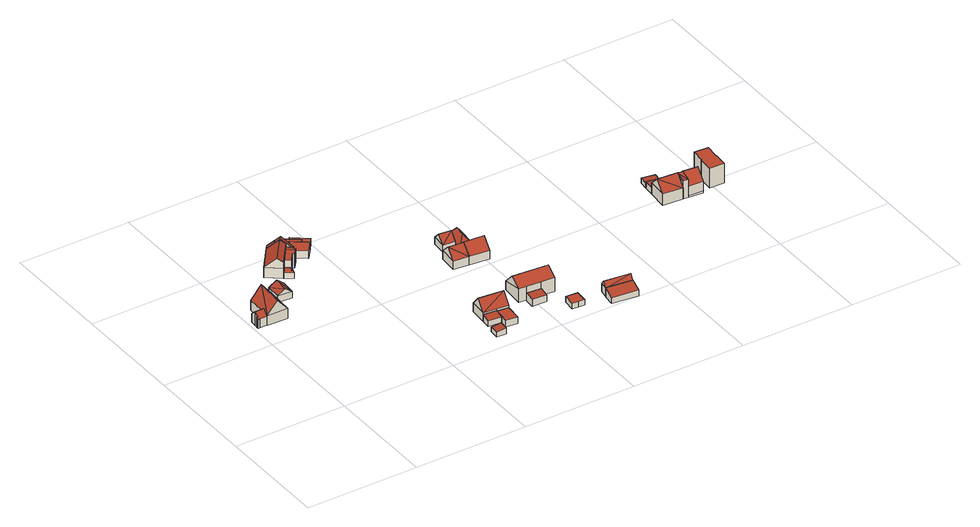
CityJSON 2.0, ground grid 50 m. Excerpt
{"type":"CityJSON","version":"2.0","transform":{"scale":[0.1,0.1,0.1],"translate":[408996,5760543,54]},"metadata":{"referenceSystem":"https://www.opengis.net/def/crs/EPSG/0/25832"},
"CityObjects":{
"building1":{"type":"Building","attributes":{"Gemeindeschluessel":"05515000","Geometrietyp2DReferenz":"3000","function":"31001_1000"},"address":[{"country":"Germany","locality":"Münster","thoroughfareNumber":"65","thoroughfareName":"Mariendorfer Straße"}],"children":["building1-1","building1-2"]},
"building1-1":{"type":"BuildingPart","attributes":{"roofType":"3100","measuredHeight":10.04},"parents":["building1"],"geometry":[{"type":"Solid","lod":"2","boundaries":[[[[0,1,2]],[[3,4,0,2]],[[5,6,4,3]],[[7,8,6,5]],[[9,10,8,7]],[[3,2,11,12,13,9,14]],[[15,14,9]],[[14,15,5]],[[7,5,15]],[[14,5,3]],[[9,7,15]],[[4,6,8,10,16,17,0]],[[11,2,1]],[[10,9,13,18,16]],[[16,18,13,12,17]],[[17,12,11,1,0]]]],"semantics":{"surfaces":[{"type":"WallSurface"},{"type":"RoofSurface"},{"type":"GroundSurface"},{"type":"ClosureSurface"}],"values":[[0,0,0,0,0,1,1,1,1,0,0,2,0,0,3,3]]}}]},
"building1-2":{"type":"BuildingPart","attributes":{"roofType":"3100","measuredHeight":6.32},"parents":["building1"],"geometry":[{"type":"Solid","lod":"2","boundaries":[[[[19,20,16,18]],[[21,22,20,19]],[[23,24,22,21]],[[25,26,24,23]],[[27,28,26,25]],[[29,30,28,27]],[[31,32,30,29]],[[1,0,32,31]],[[27,25,23,21,19,18,13,33,29]],[[11,1,31,29,33]],[[16,20,22,24,26,28,30,32,0,17]],[[12,33,13]],[[16,17,12,13,18]],[[11,33,12]],[[1,11,12,17,0]]]],"semantics":{"surfaces":[{"type":"WallSurface"},{"type":"RoofSurface"},{"type":"GroundSurface"},{"type":"ClosureSurface"}],"values":[[0,0,0,0,0,0,0,0,1,1,2,0,3,0,3]]}}]},
"building2":{"type":"Building","attributes":{"Gemeindeschluessel":"05515000","Geometrietyp2DReferenz":"3000","function":"31001_2460","roofType":"3100","measuredHeight":5.33},"geometry":[{"type":"Solid","lod":"2","boundaries":[[[[34,35,36,37]],[[38,39,35,34]],[[40,41,39,38]],[[37,36,41,40]],[[34,42,38]],[[40,43,37]],[[34,37,43]],[[43,42,34]],[[42,43,40]],[[40,38,42]],[[35,39,41,36]]]],"semantics":{"surfaces":[{"type":"WallSurface"},{"type":"RoofSurface"},{"type":"GroundSurface"}],"values":[[0,0,0,0,0,0,1,1,1,1,2]]}}]},
"building3":{"type":"Building","attributes":{"Gemeindeschluessel":"05515000","Geometrietyp2DReferenz":"3000","function":"51009_1610","roofType":"1000","measuredHeight":2.5},"geometry":[{"type":"Solid","lod":"2","boundaries":[[[[44,45,46,47]],[[48,49,45,44]],[[50,51,49,48]],[[47,46,51,50]],[[48,44,47,50]],[[45,49,51,46]]]],"semantics":{"surfaces":[{"type":"WallSurface"},{"type":"RoofSurface"},{"type":"GroundSurface"}],"values":[[0,0,0,0,1,2]]}}]},
"building4":{"type":"Building","attributes":{"Gemeindeschluessel":"05515000","Geometrietyp2DReferenz":"3000","function":"31001_1000"},"address":[{"country":"Germany","locality":"Münster","thoroughfareNumber":"6","thoroughfareName":"Im Sundern"},{"country":"Germany","locality":"Münster","thoroughfareNumber":"6a","thoroughfareName":"Im Sundern"}],"children":["building4-1","building4-2","building4-3","building4-4"]},
"building4-1":{"type":"BuildingPart","attributes":{"roofType":"3100","measuredHeight":9.27},"parents":["building4"],"geometry":[{"type":"Solid","lod":"2","boundaries":[[[[52,53,54,55]],[[56,57,53,52]],[[58,59,57,56]],[[60,61,59,58]],[[62,63,64,65,66,67]],[[68,65,64,69,60,58,56]],[[68,56,52]],[[66,65,68,52,55]],[[53,57,59,61,70,71,54]],[[70,61,60,72]],[[71,70,72,73]],[[71,73,55,54]],[[67,66,55,73]],[[63,74,75,69,64]],[[75,72,60,69]],[[62,67,73,72,75,74,63]]]],"semantics":{"surfaces":[{"type":"WallSurface"},{"type":"RoofSurface"},{"type":"GroundSurface"},{"type":"ClosureSurface"}],"values":[[0,0,0,0,1,1,0,0,2,3,3,3,3,0,3,3]]}}]},
"building4-2":{"type":"BuildingPart","attributes":{"roofType":"2100","measuredHeight":7.46},"parents":["building4"],"geometry":[{"type":"Solid","lod":"2","boundaries":[[[[76,77,78,79]],[[66,55,54,77,76]],[[76,79,67,66]],[[78,77,54,71]],[[78,71,73,79]],[[73,67,79]],[[71,54,55,73]],[[55,66,67,73]]]],"semantics":{"surfaces":[{"type":"WallSurface"},{"type":"RoofSurface"},{"type":"GroundSurface"},{"type":"ClosureSurface"}],"values":[[0,0,1,2,3,3,3,3]]}}]},
"building4-3":{"type":"BuildingPart","attributes":{"roofType":"3100","measuredHeight":6.91},"parents":["building4"],"geometry":[{"type":"Solid","lod":"2","boundaries":[[[[80,81,45,49,82]],[[83,84,61,60,85]],[[86,87,84,83]],[[88,89,87,86]],[[90,91,89,88]],[[92,93,91,90]],[[82,49,93,92]],[[86,83,85,69,75,94,88]],[[80,82,92,90,88,94]],[[45,95,70,61,84,87,89,91,93,49]],[[45,81,96,95]],[[81,80,94,96]],[[96,72,70,95]],[[72,96,94,75]],[[69,85,60]],[[70,72,60,61]],[[72,75,69,60]]]],"semantics":{"surfaces":[{"type":"WallSurface"},{"type":"RoofSurface"},{"type":"GroundSurface"},{"type":"ClosureSurface"}],"values":[[0,0,0,0,0,0,0,1,1,2,3,3,3,3,0,3,3]]}}]},
"building4-4":{"type":"BuildingPart","attributes":{"roofType":"3100","measuredHeight":9.11},"parents":["building4"],"geometry":[{"type":"Solid","lod":"2","boundaries":[[[[97,46,45,81]],[[98,99,46,97]],[[79,78,99,98]],[[100,101,62,67,79,98]],[[74,63,101,100,102,103]],[[102,100,98,97]],[[80,103,102,97,81]],[[71,70,95,45,46,99,78]],[[70,71,73,72]],[[71,78,79,73]],[[95,96,81,45]],[[70,72,96,95]],[[80,94,75,74,103]],[[81,96,94,80]],[[96,72,75,94]],[[63,62,101]],[[74,75,72,73,67,62,63]],[[73,79,67]]]],"semantics":{"surfaces":[{"type":"WallSurface"},{"type":"RoofSurface"},{"type":"GroundSurface"},{"type":"ClosureSurface"}],"values":[[0,0,0,1,1,0,0,2,3,3,3,3,0,3,3,0,3,3]]}}]},
"building5":{"type":"Building","attributes":{"Gemeindeschluessel":"05515000","Geometrietyp2DReferenz":"3000","function":"31001_2460","roofType":"1000","measuredHeight":3.38},"geometry":[{"type":"Solid","lod":"2","boundaries":[[[[104,105,106,107]],[[108,109,105,104]],[[110,111,109,108]],[[112,113,111,110]],[[114,115,113,112]],[[116,117,115,114]],[[107,106,117,116]],[[114,112,110,108,104,107,116]],[[105,109,111,113,115,117,106]]]],"semantics":{"surfaces":[{"type":"WallSurface"},{"type":"RoofSurface"},{"type":"GroundSurface"}],"values":[[0,0,0,0,0,0,0,1,2]]}}]},
"building6":{"type":"Building","attributes":{"Gemeindeschluessel":"05515000","Geometrietyp2DReferenz":"3000","function":"31001_2460","roofType":"1000","measuredHeight":2.39},"geometry":[{"type":"Solid","lod":"2","boundaries":[[[[118,119,120,121]],[[122,123,119,118]],[[124,125,123,122]],[[126,109,125,124]],[[127,105,109,126]],[[121,120,105,127]],[[126,124,122,118,121,127]],[[119,123,125,109,105,120]]]],"semantics":{"surfaces":[{"type":"WallSurface"},{"type":"RoofSurface"},{"type":"GroundSurface"}],"values":[[0,0,0,0,0,0,1,2]]}}]},
"building7":{"type":"Building","attributes":{"Gemeindeschluessel":"05515000","Geometrietyp2DReferenz":"3000","function":"51009_1610","roofType":"1000","measuredHeight":2.34},"geometry":[{"type":"Solid","lod":"2","boundaries":[[[[128,129,130,131]],[[132,133,129,128]],[[134,135,133,132]],[[136,137,135,134]],[[138,139,137,136]],[[131,130,139,138]],[[136,134,132,128,131,138]],[[129,133,135,137,139,130]]]],"semantics":{"surfaces":[{"type":"WallSurface"},{"type":"RoofSurface"},{"type":"GroundSurface"}],"values":[[0,0,0,0,0,0,1,2]]}}]},
"building8":{"type":"Building","attributes":{"Gemeindeschluessel":"05515000","Geometrietyp2DReferenz":"3000","function":"31001_1310","roofType":"2100","measuredHeight":2.76},"geometry":[{"type":"Solid","lod":"2","boundaries":[[[[140,141,142,143]],[[144,145,141,140]],[[146,147,145,144]],[[143,142,147,146]],[[144,140,143,146]],[[141,145,147,142]]]],"semantics":{"surfaces":[{"type":"WallSurface"},{"type":"RoofSurface"},{"type":"GroundSurface"}],"values":[[0,0,0,0,1,2]]}}]},
"building9":{"type":"Building","attributes":{"Gemeindeschluessel":"05515000","Geometrietyp2DReferenz":"3000","function":"51009_1610","roofType":"2100","measuredHeight":3.37},"geometry":[{"type":"Solid","lod":"2","boundaries":[[[[148,149,150,151]],[[152,153,149,148]],[[154,155,153,152]],[[151,150,155,154]],[[152,148,151,154]],[[149,153,155,150]]]],"semantics":{"surfaces":[{"type":"WallSurface"},{"type":"RoofSurface"},{"type":"GroundSurface"}],"values":[[0,0,0,0,1,2]]}}]},
"building10":{"type":"Building","attributes":{"Gemeindeschluessel":"05515000","Geometrietyp2DReferenz":"3000","function":"31001_2460","roofType":"9999","measuredHeight":3},"geometry":[{"type":"Solid","lod":"2","boundaries":[[[[156,157,158,159,160]],[[158,161,162,159]],[[157,163,161,158]],[[156,164,163,157]],[[160,165,164,156]],[[159,162,165,160]],[[161,163,164,165,162]]]],"semantics":{"surfaces":[{"type":"RoofSurface"},{"type":"WallSurface"},{"type":"GroundSurface"}],"values":[[0,1,1,1,1,1,2]]}}]},
"building11":{"type":"Building","attributes":{"Gemeindeschluessel":"05515000","Geometrietyp2DReferenz":"3000","function":"31001_1000","roofType":"3100","measuredHeight":8.49},"address":[{"country":"Germany","locality":"Münster","thoroughfareNumber":"76","thoroughfareName":"Mariendorfer Straße"}],"geometry":[{"type":"Solid","lod":"2","boundaries":[[[[166,167,168,169]],[[170,150,167,166]],[[171,155,150,170]],[[172,173,155,171]],[[169,168,173,172]],[[174,169,175]],[[172,175,169]],[[175,171,174]],[[170,166,174,171]],[[174,166,169]],[[175,172,171]],[[167,150,155,173,168]]]],"semantics":{"surfaces":[{"type":"WallSurface"},{"type":"RoofSurface"},{"type":"GroundSurface"}],"values":[[0,0,0,0,0,1,1,1,1,0,0,2]]}}]},
"building12":{"type":"Building","attributes":{"Gemeindeschluessel":"05515000","Geometrietyp2DReferenz":"3000","function":"31001_1000","roofType":"3100","measuredHeight":7.99},"address":[{"country":"Germany","locality":"Münster","thoroughfareNumber":"69","thoroughfareName":"Mariendorfer Straße"}],"geometry":[{"type":"Solid","lod":"2","boundaries":[[[[176,177,178,179]],[[180,181,177,176]],[[182,183,181,180]],[[179,178,183,182]],[[176,184,180]],[[182,185,179]],[[179,185,184]],[[184,176,179]],[[185,182,180]],[[180,184,185]],[[177,181,183,178]]]],"semantics":{"surfaces":[{"type":"WallSurface"},{"type":"RoofSurface"},{"type":"GroundSurface"}],"values":[[0,0,0,0,0,0,1,1,1,1,2]]}}]},
"building13":{"type":"Building","attributes":{"Gemeindeschluessel":"05515000","Geometrietyp2DReferenz":"3000","function":"51009_1610","roofType":"2100","measuredHeight":3.71},"geometry":[{"type":"Solid","lod":"2","boundaries":[[[[186,187,188,189]],[[190,191,187,186]],[[192,193,191,190]],[[189,188,193,192]],[[190,186,189,192]],[[187,191,193,188]]]],"semantics":{"surfaces":[{"type":"WallSurface"},{"type":"RoofSurface"},{"type":"GroundSurface"}],"values":[[0,0,0,0,1,2]]}}]},
"building14":{"type":"Building","attributes":{"Gemeindeschluessel":"05515000","Geometrietyp2DReferenz":"3000","function":"31001_1000","roofType":"3100","measuredHeight":9.3},"address":[{"country":"Germany","locality":"Münster","thoroughfareNumber":"78","thoroughfareName":"Mariendorfer Straße"}],"geometry":[{"type":"Solid","lod":"2","boundaries":[[[[194,195,196,197]],[[198,199,195,194]],[[200,201,199,198]],[[202,203,201,200]],[[204,205,203,202]],[[197,196,205,204]],[[204,206,207,197]],[[200,198,194,207,206,202]],[[204,202,206]],[[207,194,197]],[[195,199,201,203,205,196]]]],"semantics":{"surfaces":[{"type":"WallSurface"},{"type":"RoofSurface"},{"type":"GroundSurface"}],"values":[[0,0,0,0,0,0,1,1,0,0,2]]}}]},
"building15":{"type":"Building","attributes":{"Gemeindeschluessel":"05515000","Geometrietyp2DReferenz":"3000","function":"31001_1310","roofType":"3100","measuredHeight":6.43},"geometry":[{"type":"Solid","lod":"2","boundaries":[[[[208,209,210,211]],[[212,213,209,208]],[[214,215,213,212]],[[211,210,215,214]],[[208,216,212]],[[214,217,211]],[[217,216,208]],[[208,211,217]],[[216,217,214]],[[214,212,216]],[[209,213,215,210]]]],"semantics":{"surfaces":[{"type":"WallSurface"},{"type":"RoofSurface"},{"type":"GroundSurface"}],"values":[[0,0,0,0,0,0,1,1,1,1,2]]}}]},
"building16":{"type":"Building","attributes":{"Gemeindeschluessel":"05515000","Geometrietyp2DReferenz":"3000","function":"31001_2460","roofType":"1000","measuredHeight":2.62},"geometry":[{"type":"Solid","lod":"2","boundaries":[[[[218,219,220,221]],[[222,223,219,218]],[[224,225,223,222]],[[226,227,225,224]],[[228,229,227,226]],[[221,220,229,228]],[[226,224,222,218,221,228]],[[219,223,225,227,229,220]]]],"semantics":{"surfaces":[{"type":"WallSurface"},{"type":"RoofSurface"},{"type":"GroundSurface"}],"values":[[0,0,0,0,0,0,1,2]]}}]},
"building17":{"type":"Building","attributes":{"Gemeindeschluessel":"05515000","Geometrietyp2DReferenz":"3000","function":"31001_1000"},"address":[{"country":"Germany","locality":"Münster","thoroughfareNumber":"71","thoroughfareName":"Mariendorfer Straße"}],"children":["building17-1","building17-2"]},
"building17-1":{"type":"BuildingPart","attributes":{"roofType":"5000","measuredHeight":6.5},"parents":["building17"],"geometry":[{"type":"Solid","lod":"2","boundaries":[[[[230,231,232,233]],[[234,235,231,230]],[[236,237,235,234]],[[238,239,237,236]],[[240,241,242,243]],[[233,232,241,240]],[[238,244,245]],[[236,246,244,238]],[[234,246,236]],[[230,233,240,243,245,244,246,234]],[[231,235,237,239,247,242,241,232]],[[239,238,245,247]],[[242,247,245,243]]]],"semantics":{"surfaces":[{"type":"WallSurface"},{"type":"RoofSurface"},{"type":"GroundSurface"},{"type":"ClosureSurface"}],"values":[[0,0,0,0,0,0,1,1,1,1,2,3,3]]}}]},
"building17-2":{"type":"BuildingPart","attributes":{"roofType":"3100","measuredHeight":8.24},"parents":["building17"],"geometry":[{"type":"Solid","lod":"2","boundaries":[[[[248,249,250,251]],[[252,253,249,248]],[[254,255,253,252]],[[256,257,255,254]],[[258,243,242,257,256]],[[259,260,239,238,261]],[[262,263,260,259]],[[264,265,263,262]],[[266,267,265,264]],[[251,250,267,266]],[[259,261,258,256,254,252,262]],[[248,251,266,264,262,252]],[[249,253,255,257,242,247,239,260,263,265,267,250]],[[238,245,243,258,261]],[[239,247,245,238]],[[247,242,243,245]]]],"semantics":{"surfaces":[{"type":"WallSurface"},{"type":"RoofSurface"},{"type":"GroundSurface"},{"type":"ClosureSurface"}],"values":[[0,0,0,0,0,0,0,0,0,0,1,1,2,0,3,3]]}}]},
"building18":{"type":"Building","attributes":{"Gemeindeschluessel":"05515000","Geometrietyp2DReferenz":"3000","function":"51009_1610","roofType":"2100","measuredHeight":4.26},"geometry":[{"type":"Solid","lod":"2","boundaries":[[[[268,269,270,271]],[[272,273,269,268]],[[274,275,273,272]],[[271,270,275,274]],[[272,268,271,274]],[[269,273,275,270]]]],"semantics":{"surfaces":[{"type":"WallSurface"},{"type":"RoofSurface"},{"type":"GroundSurface"}],"values":[[0,0,0,0,1,2]]}}]},
"building19":{"type":"Building","attributes":{"Gemeindeschluessel":"05515000","Geometrietyp2DReferenz":"3000","function":"31001_1310","roofType":"3100","measuredHeight":6.07},"geometry":[{"type":"Solid","lod":"2","boundaries":[[[[276,277,278,279]],[[280,281,277,276]],[[282,283,281,280]],[[279,278,283,282]],[[276,284,280]],[[282,285,279]],[[285,284,276]],[[276,279,285]],[[284,285,282]],[[282,280,284]],[[277,281,283,278]]]],"semantics":{"surfaces":[{"type":"WallSurface"},{"type":"RoofSurface"},{"type":"GroundSurface"}],"values":[[0,0,0,0,0,0,1,1,1,1,2]]}}]},
"building20":{"type":"Building","attributes":{"Gemeindeschluessel":"05515000","Geometrietyp2DReferenz":"3000","function":"31001_1000"},"address":[{"country":"Germany","locality":"Münster","thoroughfareNumber":"77","thoroughfareName":"Mariendorfer Straße"}],"children":["building20-1","building20-2"]},
"building20-1":{"type":"BuildingPart","attributes":{"roofType":"2100","measuredHeight":3.1},"parents":["building20"],"geometry":[{"type":"Solid","lod":"2","boundaries":[[[[286,287,288,289]],[[290,291,287,286]],[[289,288,292,293]],[[290,286,289,293]],[[287,291,292,288]],[[291,290,293,292]]]],"semantics":{"surfaces":[{"type":"WallSurface"},{"type":"RoofSurface"},{"type":"GroundSurface"},{"type":"ClosureSurface"}],"values":[[0,0,0,1,2,3]]}}]},
"building20-2":{"type":"BuildingPart","attributes":{"roofType":"3100","measuredHeight":9.66},"parents":["building20"],"geometry":[{"type":"Solid","lod":"2","boundaries":[[[[294,293,292,295,296]],[[297,298,291,290,299]],[[300,301,298,297]],[[296,295,301,300]],[[302,303,300]],[[296,300,303]],[[302,297,299,294]],[[303,302,294]],[[302,300,297]],[[303,294,296]],[[292,291,298,301,295]],[[293,294,299,290]],[[291,292,293,290]]]],"semantics":{"surfaces":[{"type":"WallSurface"},{"type":"RoofSurface"},{"type":"GroundSurface"},{"type":"ClosureSurface"}],"values":[[0,0,0,0,1,1,1,1,0,0,2,0,3]]}}]},
"building21":{"type":"Building","attributes":{"Gemeindeschluessel":"05515000","Geometrietyp2DReferenz":"3000","function":"31001_2460","roofType":"2100","measuredHeight":2.49},"geometry":[{"type":"Solid","lod":"2","boundaries":[[[[304,305,306,307]],[[308,287,305,304]],[[309,288,287,308]],[[307,306,288,309]],[[308,304,307,309]],[[305,287,288,306]]]],"semantics":{"surfaces":[{"type":"WallSurface"},{"type":"RoofSurface"},{"type":"GroundSurface"}],"values":[[0,0,0,0,1,2]]}}]},
"building22":{"type":"Building","attributes":{"Gemeindeschluessel":"05515000","Geometrietyp2DReferenz":"3000","function":"31001_1000"},"address":[{"country":"Germany","locality":"Münster","thoroughfareNumber":"79","thoroughfareName":"Mariendorfer Straße"}],"children":["building22-1","building22-2"]},
"building22-1":{"type":"BuildingPart","attributes":{"roofType":"3100","measuredHeight":9.51},"parents":["building22"],"geometry":[{"type":"Solid","lod":"2","boundaries":[[[[310,311,312,298,297]],[[313,301,314,315,316,317]],[[297,298,301,313]],[[313,318,297]],[[319,310,297]],[[297,318,319]],[[317,320,319,318]],[[318,313,317]],[[312,314,301,298]],[[321,317,316]],[[314,312,311,315]],[[311,310,321,316,315]],[[317,321,320]],[[320,321,310,319]]]],"semantics":{"surfaces":[{"type":"WallSurface"},{"type":"RoofSurface"},{"type":"GroundSurface"},{"type":"ClosureSurface"}],"values":[[0,0,0,0,1,1,1,1,2,0,3,3,0,3]]}}]},
"building22-2":{"type":"BuildingPart","attributes":{"roofType":"3100","measuredHeight":9.62},"parents":["building22"],"geometry":[{"type":"Solid","lod":"2","boundaries":[[[[322,323,324,325]],[[315,314,323,322]],[[326,327,312,311]],[[325,324,327,326]],[[326,328,329,330,325]],[[331,330,329,320,321,316]],[[331,316,315,322]],[[330,331,322,325]],[[310,328,326,311]],[[323,314,312,327,324]],[[314,315,311,312]],[[328,310,319,320,329]],[[316,321,310,311,315]],[[319,310,321,320]]]],"semantics":{"surfaces":[{"type":"WallSurface"},{"type":"RoofSurface"},{"type":"GroundSurface"},{"type":"ClosureSurface"}],"values":[[0,0,0,0,1,1,0,0,0,2,3,0,3,3]]}}]},
"building23":{"type":"Building","attributes":{"Gemeindeschluessel":"05515000","Geometrietyp2DReferenz":"3000","function":"31001_1000","roofType":"9999","measuredHeight":9},"address":[{"country":"Germany","locality":"Münster","thoroughfareNumber":"79a","thoroughfareName":"Mariendorfer Straße"}],"geometry":[{"type":"Solid","lod":"2","boundaries":[[[[332,333,334,335,336,337,338,339]],[[337,340,341,338]],[[336,342,340,337]],[[335,343,342,336]],[[334,344,343,335]],[[333,345,344,334]],[[332,346,345,333]],[[339,347,346,332]],[[338,341,347,339]],[[340,342,343,344,345,346,347,341]]]],"semantics":{"surfaces":[{"type":"RoofSurface"},{"type":"WallSurface"},{"type":"GroundSurface"}],"values":[[0,1,1,1,1,1,1,1,1,2]]}}]}
},
"vertices":[
[49,656,16],[49,656,57],[49,656,61],[52,728,61],[52,728,16],[144,726,61],[144,726,16],[139,602,61],[139,602,16],[47,605,61],[47,605,16],[49,651,61],[48,632,61],[47,613,61],[98,727,117],[93,603,117],[47,608,16],[48,632,16],[47,608,56],
[13,609,57],[13,609,16],[13,607,55],[13,607,16],[6,607,55],[6,607,16],[6,616,64],[6,616,16],[9,616,64],[9,616,16],[9,632,79],[9,632,16],[10,657,56],[10,657,16],[48,632,79],
[232,711,44],[232,711,14],[237,779,14],[237,779,44],[168,716,44],[168,716,14],[172,784,44],[172,784,14],[200,714,67],[205,781,67],
[299,868,41],[299,868,16],[276,838,16],[276,838,41],[322,851,41],[322,851,16],[309,815,41],[309,815,16],
[372,952,63],[372,952,16],[332,983,16],[332,983,63],[389,939,63],[389,939,16],[388,937,63],[388,937,16],[378,924,63],[378,924,16],[323,966,93],[336,956,106],[338,955,108],[350,970,108],[332,983,90],[320,968,90],[372,952,82],[368,932,75],[355,942,16],[320,968,16],[355,942,63],[320,968,63],[355,942,89],[355,942,75],
[306,1003,63],[306,1003,16],[294,988,16],[294,988,63],
[299,868,75],[299,868,63],[322,851,75],[370,913,78],[370,913,16],[378,924,75],[377,908,78],[377,908,16],[364,891,85],[364,891,16],[350,874,81],[350,874,16],[343,879,81],[343,879,16],[334,914,85],[334,914,16],[334,914,63],
[276,838,63],[216,885,63],[216,885,16],[257,853,107],[336,957,107],[276,838,89],[299,868,89],
[408,998,47],[408,998,13],[372,952,13],[372,952,47],[444,970,47],[444,970,13],[471,950,47],[471,950,13],[433,902,47],[433,902,13],[388,937,47],[388,937,13],[389,939,47],[389,939,13],
[391,1049,37],[391,1049,13],[373,1025,13],[373,1025,37],[423,1024,37],[423,1024,13],[463,994,37],[463,994,13],[444,970,37],[408,998,37],
[463,994,35],[463,994,12],[444,970,12],[444,970,35],[423,1024,35],[423,1024,12],[432,1035,35],[432,1035,12],[497,985,35],[497,985,12],[471,950,35],[471,950,12],
[741,63,30],[741,63,10],[784,59,10],[784,59,37],[745,106,30],[745,106,10],[788,102,37],[788,102,10],
[811,134,37],[811,134,11],[814,172,11],[814,172,44],[753,138,37],[753,138,11],[756,177,44],[756,177,11],
[808,101,40],[860,96,40],[866,167,40],[814,172,40],[811,134,40],[866,167,10],[814,172,10],[860,96,10],[808,101,10],[811,134,10],
[866,167,51],[866,167,11],[873,246,11],[873,246,51],[814,172,51],[756,177,51],[762,255,51],[762,255,11],[869,207,96],[759,216,96],
[852,530,54],[852,530,15],[920,524,15],[920,524,54],[858,614,54],[858,614,15],[925,609,54],[925,609,15],[855,572,95],[923,566,95],
[974,207,45],[974,207,8],[971,164,8],[971,164,40],[1039,202,45],[1039,202,8],[1036,159,40],[1036,159,8],
[1098,198,74],[1098,198,11],[1106,299,11],[1106,299,52],[1039,202,74],[1039,202,11],[974,207,74],[974,207,11],[940,210,74],[940,210,11],[948,311,52],[948,311,11],[944,261,104],[1102,248,104],
[884,653,46],[884,653,15],[938,648,15],[938,648,46],[889,716,46],[889,716,15],[943,712,46],[943,712,15],[887,684,79],[941,680,79],
[1096,120,32],[1096,120,6],[1092,67,6],[1092,67,32],[1123,118,32],[1123,118,6],[1150,116,32],[1150,116,6],[1146,63,32],[1146,63,6],[1119,65,32],[1119,65,6],
[944,712,42],[944,712,14],[943,712,14],[943,712,42],[944,713,42],[944,713,14],[999,709,42],[999,709,14],[991,605,42],[991,605,14],[938,648,42],[938,648,14],[927,609,14],[927,609,32],[965,635,79],[935,609,42],[969,684,79],[935,609,14],
[920,524,56],[920,524,14],[921,524,14],[921,524,56],[923,566,97],[923,566,14],[925,609,55],[925,609,14],[927,608,55],[927,608,14],[927,609,54],[1016,603,54],[1016,603,14],[991,605,54],[1013,560,97],[1013,560,14],[1009,516,54],[1009,516,14],[921,523,55],[921,523,14],
[1355,2,31],[1355,2,4],[1361,53,4],[1361,53,47],[1240,16,31],[1240,16,4],[1246,67,47],[1246,67,4],
[1246,67,42],[1246,67,5],[1361,53,5],[1361,53,42],[1251,104,42],[1251,104,5],[1366,90,42],[1366,90,5],[1248,85,66],[1364,72,66],
[1836,586,36],[1836,586,11],[1777,591,11],[1777,591,42],[1833,540,36],[1833,540,11],[1773,545,11],[1773,545,42],
[1773,545,63],[1766,457,11],[1766,457,63],[1862,538,63],[1862,538,11],[1833,540,63],[1854,450,63],[1854,450,11],[1858,494,107],[1769,501,107],
[1841,624,31],[1841,624,11],[1780,630,11],[1780,630,35],[1836,586,31],[1777,591,35],
[1884,536,63],[1884,536,19],[1884,536,11],[1854,450,96],[1876,448,11],[1876,448,19],[1876,448,63],[1876,448,96],[1858,494,106],[1880,492,106],[1880,491,106],[1878,472,87],
[1943,443,19],[1943,443,11],[1954,576,11],[1954,576,19],[1888,582,19],[1888,582,11],[1884,536,64],[1880,492,107],[1946,486,107],[1943,443,64],
[1989,527,98],[1984,462,98],[2049,457,98],[2054,522,98],[2053,522,98],[2058,582,98],[1995,587,98],[1990,527,98],[2058,582,8],[1995,587,8],[2053,522,8],[2054,522,8],[2049,457,8],[1984,462,8],[1989,527,8],[1990,527,8]
]}
